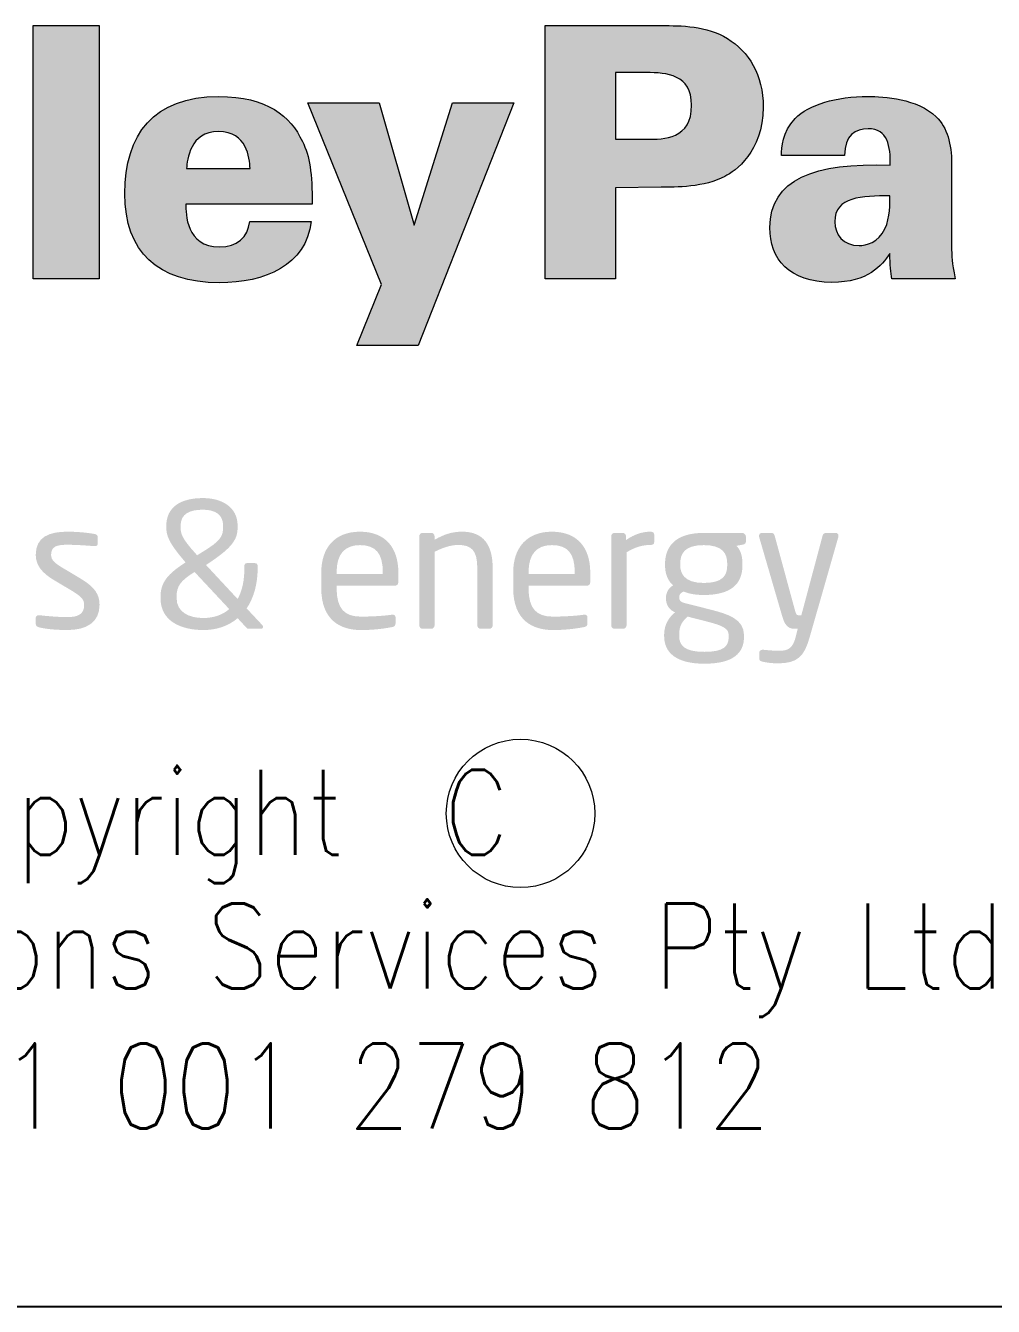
# Model space of a CAD drawing. Header units: millimetres. Extents: x 970 to 1838, y -23 to 597.
# Drawn here: x 1725.89 to 1742.62, y 75.03 to 97.17 of the extents above; entities that cross this region are included whole.
import ezdxf
from ezdxf.enums import TextEntityAlignment as Align

# ---------------------------------------------------------------- set-up
doc = ezdxf.new("R2010")
doc.units = ezdxf.units.MM
doc.layers.add('DWGLMT', color=6, linetype='Continuous')
doc.styles.add('ROMANS', font='romans')

msp = doc.modelspace()

# ---------------------------------------------------------------- hatches: boundary and pattern name
at = {"linetype": 'Continuous', "lineweight": 0}
for points in [[(1726.021, 92.796), (1726.021, 97.174), (1727.161, 97.174), (1727.161, 92.796)], [(1731.612, 91.644), (1732.043, 92.699), (1730.769, 95.84), (1732, 95.84), (1732.606, 93.724), (1733.267, 95.84), (1734.328, 95.84), (1732.673, 91.644)]]:
    msp.add_hatch(color=7, dxfattribs=at).paths.add_polyline_path(points)
h = msp.add_hatch(color=7, dxfattribs=at)
edge = h.paths.add_edge_path()
edge.add_line((1734.868, 97.174), (1734.868, 92.796))
edge.add_line((1734.868, 92.796), (1736.086, 92.796))
edge.add_line((1736.086, 92.796), (1736.086, 94.372))
edge.add_line((1736.086, 94.372), (1736.874, 94.379))
edge.add_spline(control_points=[(1736.874, 94.379), (1737.111, 94.379), (1737.639, 94.379), (1737.978, 94.567), (1738.148, 94.657), (1738.639, 94.991), (1738.639, 95.761), (1738.639, 96.331), (1738.39, 96.725), (1738.02, 96.949), (1737.663, 97.174), (1737.22, 97.174), (1736.881, 97.174)], knot_values=[0, 0, 0, 0, 0.25, 0.25, 0.25, 0.5, 0.5, 0.5, 0.75, 0.75, 0.75, 1, 1, 1, 1], degree=3, periodic=0)
edge.add_line((1736.881, 97.174), (1734.868, 97.174))
edge = h.paths.add_edge_path(flags=16)
edge.add_line((1736.086, 95.209), (1736.086, 96.361))
edge.add_line((1736.086, 96.361), (1736.62, 96.361))
edge.add_spline(control_points=[(1736.62, 96.361), (1736.972, 96.361), (1737.402, 96.331), (1737.402, 95.797), (1737.402, 95.209), (1736.924, 95.209), (1736.626, 95.209)], knot_values=[0, 0, 0, 0, 0.5, 0.5, 0.5, 1, 1, 1, 1], degree=3, periodic=0)
edge.add_line((1736.626, 95.209), (1736.086, 95.209))
h = msp.add_hatch(color=7, dxfattribs=at)
edge = h.paths.add_edge_path()
edge.add_line((1728.659, 94.087), (1730.842, 94.087))
edge.add_spline(control_points=[(1730.842, 94.087), (1730.842, 94.621), (1730.805, 94.912), (1730.673, 95.173), (1730.466, 95.603), (1730.072, 95.949), (1729.223, 95.949), (1728.102, 95.949), (1727.604, 95.288), (1727.604, 94.27), (1727.604, 93.263), (1728.174, 92.729), (1729.235, 92.729), (1730.024, 92.729), (1730.739, 93.026), (1730.824, 93.79)], knot_values=[0, 0, 0, 0, 0.2, 0.2, 0.2, 0.4, 0.4, 0.4, 0.6, 0.6, 0.6, 0.8, 0.8, 0.8, 1, 1, 1, 1], degree=3, periodic=0)
edge.add_line((1730.824, 93.79), (1729.763, 93.79))
edge.add_spline(control_points=[(1729.763, 93.79), (1729.732, 93.506), (1729.544, 93.348), (1729.241, 93.348), (1728.659, 93.348), (1728.659, 93.924), (1728.659, 94.087)], knot_values=[0, 0, 0, 0, 0.5, 0.5, 0.5, 1, 1, 1, 1], degree=3, periodic=0)
edge = h.paths.add_edge_path(flags=16)
edge.add_line((1729.769, 94.706), (1728.671, 94.706))
edge.add_spline(control_points=[(1728.671, 94.706), (1728.684, 94.851), (1728.726, 95.343), (1729.223, 95.343), (1729.72, 95.343), (1729.757, 94.882), (1729.769, 94.706)], knot_values=[0, 0, 0, 0, 0.5, 0.5, 0.5, 1, 1, 1, 1], degree=3, periodic=0)
h = msp.add_hatch(color=7, dxfattribs=at)
edge = h.paths.add_edge_path()
edge.add_line((1740.866, 92.796), (1741.957, 92.796))
edge.add_spline(control_points=[(1741.957, 92.796), (1741.903, 93.099), (1741.896, 93.16), (1741.896, 93.378)], knot_values=[0, 0, 0, 0, 1, 1, 1, 1], degree=3, periodic=0)
edge.add_line((1741.896, 93.378), (1741.896, 94.797))
edge.add_spline(control_points=[(1741.896, 94.797), (1741.896, 95.124), (1741.823, 95.409), (1741.63, 95.597), (1741.308, 95.913), (1740.726, 95.949), (1740.453, 95.949), (1739.902, 95.949), (1739.428, 95.809), (1739.192, 95.567), (1738.962, 95.33), (1738.962, 95.07), (1738.955, 94.93)], knot_values=[0, 0, 0, 0, 0.25, 0.25, 0.25, 0.5, 0.5, 0.5, 0.75, 0.75, 0.75, 1, 1, 1, 1], degree=3, periodic=0)
edge.add_line((1738.955, 94.93), (1740.047, 94.93))
edge.add_spline(control_points=[(1740.047, 94.93), (1740.041, 95.276), (1740.241, 95.391), (1740.453, 95.391), (1740.799, 95.391), (1740.841, 95.088), (1740.835, 94.76)], knot_values=[0, 0, 0, 0, 0.5, 0.5, 0.5, 1, 1, 1, 1], degree=3, periodic=0)
edge.add_spline(control_points=[(1740.835, 94.76), (1739.526, 94.815), (1738.755, 94.512), (1738.755, 93.681), (1738.755, 93.142), (1739.083, 92.735), (1739.828, 92.735), (1740.453, 92.735), (1740.69, 93.026), (1740.83, 93.233)], knot_values=[0, 0, 0, 0, 0.333333, 0.333333, 0.333333, 0.666667, 0.666667, 0.666667, 1, 1, 1, 1], degree=3, periodic=0)
edge.add_spline(control_points=[(1740.83, 93.233), (1740.83, 93.038), (1740.841, 92.905), (1740.866, 92.796)], knot_values=[0, 0, 0, 0, 1, 1, 1, 1], degree=3, periodic=0)
edge = h.paths.add_edge_path(flags=16)
edge.add_spline(control_points=[(1739.877, 93.784), (1739.877, 94.221), (1740.344, 94.227), (1740.83, 94.233)], knot_values=[0, 0, 0, 0, 1, 1, 1, 1], degree=3, periodic=0)
edge.add_spline(control_points=[(1740.83, 94.233), (1740.835, 94.106), (1740.835, 93.857), (1740.744, 93.663), (1740.63, 93.421), (1740.417, 93.372), (1740.296, 93.372), (1740.023, 93.372), (1739.877, 93.56), (1739.877, 93.784)], knot_values=[0, 0, 0, 0, 0.333333, 0.333333, 0.333333, 0.666667, 0.666667, 0.666667, 1, 1, 1, 1], degree=3, periodic=0)
h = msp.add_hatch(color=1, dxfattribs=at)
edge = h.paths.add_edge_path()
edge.add_line((1729.008, 87.849), (1729.092, 87.906))
edge.add_spline(control_points=[(1729.092, 87.906), (1729.472, 88.163), (1729.554, 88.301), (1729.554, 88.503)], knot_values=[0, 0, 0, 0, 1, 1, 1, 1], degree=3, periodic=0)
edge.add_line((1729.554, 88.503), (1729.554, 88.527))
edge.add_spline(control_points=[(1729.554, 88.527), (1729.554, 88.847), (1729.288, 89.006), (1728.954, 89.006)], knot_values=[0, 0, 0, 0, 1, 1, 1, 1], degree=3, periodic=0)
edge.add_spline(control_points=[(1728.954, 89.006), (1728.565, 89.006), (1728.321, 88.847), (1728.321, 88.527)], knot_values=[0, 0, 0, 0, 1, 1, 1, 1], degree=3, periodic=0)
edge.add_line((1728.321, 88.527), (1728.321, 88.503))
edge.add_spline(control_points=[(1728.321, 88.503), (1728.321, 88.371), (1728.351, 88.244), (1728.634, 87.918)], knot_values=[0, 0, 0, 0, 1, 1, 1, 1], degree=3, periodic=0)
edge.add_line((1728.634, 87.918), (1728.655, 87.894))
edge.add_spline(control_points=[(1728.655, 87.894), (1728.351, 87.701), (1728.221, 87.551), (1728.221, 87.301)], knot_values=[0, 0, 0, 0, 1, 1, 1, 1], degree=3, periodic=0)
edge.add_line((1728.221, 87.301), (1728.221, 87.277))
edge.add_spline(control_points=[(1728.221, 87.277), (1728.221, 86.867), (1728.592, 86.725), (1728.96, 86.725)], knot_values=[0, 0, 0, 0, 1, 1, 1, 1], degree=3, periodic=0)
edge.add_spline(control_points=[(1728.96, 86.725), (1729.207, 86.725), (1729.406, 86.803), (1729.554, 86.93)], knot_values=[0, 0, 0, 0, 1, 1, 1, 1], degree=3, periodic=0)
edge.add_line((1729.554, 86.93), (1729.704, 86.767))
edge.add_spline(control_points=[(1729.704, 86.767), (1729.716, 86.755), (1729.725, 86.746), (1729.752, 86.746)], knot_values=[0, 0, 0, 0, 1, 1, 1, 1], degree=3, periodic=0)
edge.add_line((1729.752, 86.746), (1729.96, 86.746))
edge.add_spline(control_points=[(1729.96, 86.746), (1729.975, 86.746), (1729.993, 86.758), (1729.993, 86.779)], knot_values=[0, 0, 0, 0, 1, 1, 1, 1], degree=3, periodic=0)
edge.add_spline(control_points=[(1729.993, 86.779), (1729.993, 86.788), (1729.99, 86.8), (1729.978, 86.813)], knot_values=[0, 0, 0, 0, 1, 1, 1, 1], degree=3, periodic=0)
edge.add_line((1729.978, 86.813), (1729.71, 87.099))
edge.add_spline(control_points=[(1729.71, 87.099), (1729.837, 87.286), (1729.9, 87.53), (1729.9, 87.792)], knot_values=[0, 0, 0, 0, 1, 1, 1, 1], degree=3, periodic=0)
edge.add_line((1729.9, 87.792), (1729.9, 87.834))
edge.add_spline(control_points=[(1729.9, 87.834), (1729.9, 87.867), (1729.882, 87.882), (1729.849, 87.882)], knot_values=[0, 0, 0, 0, 1, 1, 1, 1], degree=3, periodic=0)
edge.add_line((1729.849, 87.882), (1729.719, 87.882))
edge.add_spline(control_points=[(1729.719, 87.882), (1729.686, 87.882), (1729.671, 87.867), (1729.671, 87.834)], knot_values=[0, 0, 0, 0, 1, 1, 1, 1], degree=3, periodic=0)
edge.add_line((1729.671, 87.834), (1729.671, 87.792))
edge.add_spline(control_points=[(1729.671, 87.792), (1729.671, 87.593), (1729.635, 87.406), (1729.554, 87.262)], knot_values=[0, 0, 0, 0, 1, 1, 1, 1], degree=3, periodic=0)
edge.add_line((1729.554, 87.262), (1729.008, 87.849))
edge = h.paths.add_edge_path(flags=16)
edge.add_line((1729.303, 88.527), (1729.303, 88.503))
edge.add_spline(control_points=[(1729.303, 88.503), (1729.303, 88.337), (1729.249, 88.262), (1728.957, 88.081)], knot_values=[0, 0, 0, 0, 1, 1, 1, 1], degree=3, periodic=0)
edge.add_line((1728.957, 88.081), (1728.854, 88.018))
edge.add_line((1728.854, 88.018), (1728.824, 88.051))
edge.add_spline(control_points=[(1728.824, 88.051), (1728.583, 88.316), (1728.568, 88.398), (1728.568, 88.503)], knot_values=[0, 0, 0, 0, 1, 1, 1, 1], degree=3, periodic=0)
edge.add_line((1728.568, 88.503), (1728.568, 88.527))
edge.add_spline(control_points=[(1728.568, 88.527), (1728.568, 88.735), (1728.725, 88.805), (1728.954, 88.805)], knot_values=[0, 0, 0, 0, 1, 1, 1, 1], degree=3, periodic=0)
edge.add_spline(control_points=[(1728.954, 88.805), (1729.162, 88.805), (1729.303, 88.726), (1729.303, 88.527)], knot_values=[0, 0, 0, 0, 1, 1, 1, 1], degree=3, periodic=0)
edge = h.paths.add_edge_path(flags=16)
edge.add_spline(control_points=[(1728.499, 87.301), (1728.499, 87.485), (1728.568, 87.578), (1728.809, 87.729)], knot_values=[0, 0, 0, 0, 1, 1, 1, 1], degree=3, periodic=0)
edge.add_line((1728.809, 87.729), (1729.409, 87.087))
edge.add_spline(control_points=[(1729.409, 87.087), (1729.3, 86.993), (1729.153, 86.933), (1728.96, 86.933)], knot_values=[0, 0, 0, 0, 1, 1, 1, 1], degree=3, periodic=0)
edge.add_spline(control_points=[(1728.96, 86.933), (1728.716, 86.933), (1728.499, 87.032), (1728.499, 87.277)], knot_values=[0, 0, 0, 0, 1, 1, 1, 1], degree=3, periodic=0)
edge.add_line((1728.499, 87.277), (1728.499, 87.301))
h = msp.add_hatch(color=1, dxfattribs=at)
edge = h.paths.add_edge_path(flags=16)
edge.add_spline(control_points=[(1726.537, 87.795), (1726.398, 87.876), (1726.329, 87.934), (1726.329, 88.024)], knot_values=[0, 0, 0, 0, 1, 1, 1, 1], degree=3, periodic=0)
edge.add_spline(control_points=[(1726.329, 88.024), (1726.329, 88.178), (1726.44, 88.199), (1726.609, 88.199)], knot_values=[0, 0, 0, 0, 1, 1, 1, 1], degree=3, periodic=0)
edge.add_spline(control_points=[(1726.609, 88.199), (1726.778, 88.199), (1726.971, 88.184), (1727.076, 88.175)], knot_values=[0, 0, 0, 0, 1, 1, 1, 1], degree=3, periodic=0)
edge.add_line((1727.076, 88.175), (1727.085, 88.175))
edge.add_spline(control_points=[(1727.085, 88.175), (1727.115, 88.175), (1727.137, 88.19), (1727.137, 88.226)], knot_values=[0, 0, 0, 0, 1, 1, 1, 1], degree=3, periodic=0)
edge.add_line((1727.137, 88.226), (1727.137, 88.325))
edge.add_spline(control_points=[(1727.137, 88.325), (1727.137, 88.358), (1727.118, 88.38), (1727.079, 88.386)], knot_values=[0, 0, 0, 0, 1, 1, 1, 1], degree=3, periodic=0)
edge.add_spline(control_points=[(1727.079, 88.386), (1726.938, 88.41), (1726.778, 88.425), (1726.609, 88.425)], knot_values=[0, 0, 0, 0, 1, 1, 1, 1], degree=3, periodic=0)
edge.add_spline(control_points=[(1726.609, 88.425), (1726.299, 88.425), (1726.064, 88.337), (1726.064, 88.024)], knot_values=[0, 0, 0, 0, 1, 1, 1, 1], degree=3, periodic=0)
edge.add_spline(control_points=[(1726.064, 88.024), (1726.064, 87.834), (1726.187, 87.705), (1726.371, 87.593)], knot_values=[0, 0, 0, 0, 1, 1, 1, 1], degree=3, periodic=0)
edge.add_line((1726.371, 87.593), (1726.675, 87.412))
edge.add_spline(control_points=[(1726.675, 87.412), (1726.847, 87.31), (1726.901, 87.252), (1726.901, 87.162)], knot_values=[0, 0, 0, 0, 1, 1, 1, 1], degree=3, periodic=0)
edge.add_spline(control_points=[(1726.901, 87.162), (1726.901, 86.999), (1726.799, 86.948), (1726.603, 86.948)], knot_values=[0, 0, 0, 0, 1, 1, 1, 1], degree=3, periodic=0)
edge.add_spline(control_points=[(1726.603, 86.948), (1726.495, 86.948), (1726.275, 86.963), (1726.13, 86.981)], knot_values=[0, 0, 0, 0, 1, 1, 1, 1], degree=3, periodic=0)
edge.add_line((1726.13, 86.981), (1726.118, 86.981))
edge.add_spline(control_points=[(1726.118, 86.981), (1726.088, 86.981), (1726.064, 86.963), (1726.064, 86.936)], knot_values=[0, 0, 0, 0, 1, 1, 1, 1], degree=3, periodic=0)
edge.add_line((1726.064, 86.936), (1726.064, 86.831))
edge.add_spline(control_points=[(1726.064, 86.831), (1726.064, 86.797), (1726.088, 86.779), (1726.127, 86.77)], knot_values=[0, 0, 0, 0, 1, 1, 1, 1], degree=3, periodic=0)
edge.add_spline(control_points=[(1726.127, 86.77), (1726.275, 86.734), (1726.492, 86.725), (1726.603, 86.725)], knot_values=[0, 0, 0, 0, 1, 1, 1, 1], degree=3, periodic=0)
edge.add_spline(control_points=[(1726.603, 86.725), (1726.941, 86.725), (1727.167, 86.855), (1727.167, 87.162)], knot_values=[0, 0, 0, 0, 1, 1, 1, 1], degree=3, periodic=0)
edge.add_spline(control_points=[(1727.167, 87.162), (1727.167, 87.34), (1727.085, 87.469), (1726.835, 87.617)], knot_values=[0, 0, 0, 0, 1, 1, 1, 1], degree=3, periodic=0)
edge.add_line((1726.835, 87.617), (1726.537, 87.795))
h = msp.add_hatch(color=1, dxfattribs=at)
edge = h.paths.add_edge_path()
edge.add_line((1732.332, 87.557), (1732.332, 87.72))
edge.add_spline(control_points=[(1732.332, 87.72), (1732.332, 88.148), (1732.109, 88.425), (1731.669, 88.425)], knot_values=[0, 0, 0, 0, 1, 1, 1, 1], degree=3, periodic=0)
edge.add_spline(control_points=[(1731.669, 88.425), (1731.238, 88.425), (1731, 88.151), (1731, 87.72)], knot_values=[0, 0, 0, 0, 1, 1, 1, 1], degree=3, periodic=0)
edge.add_line((1731, 87.72), (1731, 87.448))
edge.add_spline(control_points=[(1731, 87.448), (1731, 86.888), (1731.338, 86.725), (1731.684, 86.725)], knot_values=[0, 0, 0, 0, 1, 1, 1, 1], degree=3, periodic=0)
edge.add_spline(control_points=[(1731.684, 86.725), (1731.886, 86.725), (1732.052, 86.743), (1732.224, 86.776)], knot_values=[0, 0, 0, 0, 1, 1, 1, 1], degree=3, periodic=0)
edge.add_spline(control_points=[(1732.224, 86.776), (1732.272, 86.785), (1732.284, 86.806), (1732.284, 86.846)], knot_values=[0, 0, 0, 0, 1, 1, 1, 1], degree=3, periodic=0)
edge.add_line((1732.284, 86.846), (1732.284, 86.948))
edge.add_spline(control_points=[(1732.284, 86.948), (1732.284, 86.978), (1732.26, 86.99), (1732.236, 86.99)], knot_values=[0, 0, 0, 0, 1, 1, 1, 1], degree=3, periodic=0)
edge.add_line((1732.236, 86.99), (1732.221, 86.99))
edge.add_spline(control_points=[(1732.221, 86.99), (1732.082, 86.969), (1731.859, 86.957), (1731.684, 86.957)], knot_values=[0, 0, 0, 0, 1, 1, 1, 1], degree=3, periodic=0)
edge.add_spline(control_points=[(1731.684, 86.957), (1731.407, 86.957), (1731.265, 87.09), (1731.265, 87.448)], knot_values=[0, 0, 0, 0, 1, 1, 1, 1], degree=3, periodic=0)
edge.add_line((1731.265, 87.448), (1731.265, 87.491))
edge.add_line((1731.265, 87.491), (1732.275, 87.491))
edge.add_spline(control_points=[(1732.275, 87.491), (1732.311, 87.491), (1732.332, 87.518), (1732.332, 87.557)], knot_values=[0, 0, 0, 0, 1, 1, 1, 1], degree=3, periodic=0)
edge = h.paths.add_edge_path(flags=16)
edge.add_line((1732.064, 87.72), (1732.064, 87.692))
edge.add_line((1732.064, 87.692), (1731.265, 87.692))
edge.add_line((1731.265, 87.692), (1731.265, 87.72))
edge.add_spline(control_points=[(1731.265, 87.72), (1731.265, 88.045), (1731.41, 88.193), (1731.669, 88.193)], knot_values=[0, 0, 0, 0, 1, 1, 1, 1], degree=3, periodic=0)
edge.add_spline(control_points=[(1731.669, 88.193), (1731.934, 88.193), (1732.064, 88.06), (1732.064, 87.72)], knot_values=[0, 0, 0, 0, 1, 1, 1, 1], degree=3, periodic=0)
h = msp.add_hatch(color=1, dxfattribs=at)
edge = h.paths.add_edge_path(flags=16)
edge.add_line((1732.959, 86.806), (1732.959, 88.078))
edge.add_spline(control_points=[(1732.959, 88.078), (1733.098, 88.148), (1733.239, 88.196), (1733.366, 88.196)], knot_values=[0, 0, 0, 0, 1, 1, 1, 1], degree=3, periodic=0)
edge.add_spline(control_points=[(1733.366, 88.196), (1733.595, 88.196), (1733.697, 88.102), (1733.697, 87.798)], knot_values=[0, 0, 0, 0, 1, 1, 1, 1], degree=3, periodic=0)
edge.add_line((1733.697, 87.798), (1733.697, 86.806))
edge.add_spline(control_points=[(1733.697, 86.806), (1733.697, 86.773), (1733.724, 86.746), (1733.758, 86.746)], knot_values=[0, 0, 0, 0, 1, 1, 1, 1], degree=3, periodic=0)
edge.add_line((1733.758, 86.746), (1733.902, 86.746))
edge.add_spline(control_points=[(1733.902, 86.746), (1733.935, 86.746), (1733.963, 86.773), (1733.963, 86.806)], knot_values=[0, 0, 0, 0, 1, 1, 1, 1], degree=3, periodic=0)
edge.add_line((1733.963, 86.806), (1733.963, 87.798))
edge.add_spline(control_points=[(1733.963, 87.798), (1733.963, 88.199), (1733.8, 88.425), (1733.438, 88.425)], knot_values=[0, 0, 0, 0, 1, 1, 1, 1], degree=3, periodic=0)
edge.add_spline(control_points=[(1733.438, 88.425), (1733.26, 88.425), (1733.125, 88.38), (1732.959, 88.286)], knot_values=[0, 0, 0, 0, 1, 1, 1, 1], degree=3, periodic=0)
edge.add_line((1732.959, 88.286), (1732.959, 88.343))
edge.add_spline(control_points=[(1732.959, 88.343), (1732.959, 88.377), (1732.935, 88.404), (1732.902, 88.404)], knot_values=[0, 0, 0, 0, 1, 1, 1, 1], degree=3, periodic=0)
edge.add_line((1732.902, 88.404), (1732.751, 88.404))
edge.add_spline(control_points=[(1732.751, 88.404), (1732.718, 88.404), (1732.694, 88.377), (1732.694, 88.343)], knot_values=[0, 0, 0, 0, 1, 1, 1, 1], degree=3, periodic=0)
edge.add_line((1732.694, 88.343), (1732.694, 86.806))
edge.add_spline(control_points=[(1732.694, 86.806), (1732.694, 86.773), (1732.721, 86.746), (1732.751, 86.746)], knot_values=[0, 0, 0, 0, 1, 1, 1, 1], degree=3, periodic=0)
edge.add_line((1732.751, 86.746), (1732.899, 86.746))
edge.add_spline(control_points=[(1732.899, 86.746), (1732.932, 86.746), (1732.959, 86.776), (1732.959, 86.806)], knot_values=[0, 0, 0, 0, 1, 1, 1, 1], degree=3, periodic=0)
h = msp.add_hatch(color=1, dxfattribs=at)
edge = h.paths.add_edge_path()
edge.add_line((1735.65, 87.557), (1735.65, 87.72))
edge.add_spline(control_points=[(1735.65, 87.72), (1735.65, 88.148), (1735.427, 88.425), (1734.987, 88.425)], knot_values=[0, 0, 0, 0, 1, 1, 1, 1], degree=3, periodic=0)
edge.add_spline(control_points=[(1734.987, 88.425), (1734.556, 88.425), (1734.318, 88.151), (1734.318, 87.72)], knot_values=[0, 0, 0, 0, 1, 1, 1, 1], degree=3, periodic=0)
edge.add_line((1734.318, 87.72), (1734.318, 87.448))
edge.add_spline(control_points=[(1734.318, 87.448), (1734.318, 86.888), (1734.656, 86.725), (1735.002, 86.725)], knot_values=[0, 0, 0, 0, 1, 1, 1, 1], degree=3, periodic=0)
edge.add_spline(control_points=[(1735.002, 86.725), (1735.204, 86.725), (1735.37, 86.743), (1735.542, 86.776)], knot_values=[0, 0, 0, 0, 1, 1, 1, 1], degree=3, periodic=0)
edge.add_spline(control_points=[(1735.542, 86.776), (1735.59, 86.785), (1735.602, 86.806), (1735.602, 86.846)], knot_values=[0, 0, 0, 0, 1, 1, 1, 1], degree=3, periodic=0)
edge.add_line((1735.602, 86.846), (1735.602, 86.948))
edge.add_spline(control_points=[(1735.602, 86.948), (1735.602, 86.978), (1735.578, 86.99), (1735.554, 86.99)], knot_values=[0, 0, 0, 0, 1, 1, 1, 1], degree=3, periodic=0)
edge.add_line((1735.554, 86.99), (1735.539, 86.99))
edge.add_spline(control_points=[(1735.539, 86.99), (1735.4, 86.969), (1735.177, 86.957), (1735.002, 86.957)], knot_values=[0, 0, 0, 0, 1, 1, 1, 1], degree=3, periodic=0)
edge.add_spline(control_points=[(1735.002, 86.957), (1734.725, 86.957), (1734.583, 87.09), (1734.583, 87.448)], knot_values=[0, 0, 0, 0, 1, 1, 1, 1], degree=3, periodic=0)
edge.add_line((1734.583, 87.448), (1734.583, 87.491))
edge.add_line((1734.583, 87.491), (1735.593, 87.491))
edge.add_spline(control_points=[(1735.593, 87.491), (1735.629, 87.491), (1735.65, 87.518), (1735.65, 87.557)], knot_values=[0, 0, 0, 0, 1, 1, 1, 1], degree=3, periodic=0)
edge = h.paths.add_edge_path(flags=16)
edge.add_spline(control_points=[(1734.583, 87.72), (1734.583, 88.045), (1734.728, 88.193), (1734.987, 88.193)], knot_values=[0, 0, 0, 0, 1, 1, 1, 1], degree=3, periodic=0)
edge.add_spline(control_points=[(1734.987, 88.193), (1735.252, 88.193), (1735.382, 88.06), (1735.382, 87.72)], knot_values=[0, 0, 0, 0, 1, 1, 1, 1], degree=3, periodic=0)
edge.add_line((1735.382, 87.72), (1735.382, 87.692))
edge.add_line((1735.382, 87.692), (1734.583, 87.692))
edge.add_line((1734.583, 87.692), (1734.583, 87.72))
h = msp.add_hatch(color=1, dxfattribs=at)
edge = h.paths.add_edge_path(flags=16)
edge.add_line((1736.756, 88.247), (1736.756, 88.371))
edge.add_spline(control_points=[(1736.756, 88.371), (1736.756, 88.407), (1736.735, 88.425), (1736.693, 88.425)], knot_values=[0, 0, 0, 0, 1, 1, 1, 1], degree=3, periodic=0)
edge.add_spline(control_points=[(1736.693, 88.425), (1736.557, 88.425), (1736.419, 88.386), (1736.268, 88.28)], knot_values=[0, 0, 0, 0, 1, 1, 1, 1], degree=3, periodic=0)
edge.add_line((1736.268, 88.28), (1736.268, 88.343))
edge.add_spline(control_points=[(1736.268, 88.343), (1736.268, 88.377), (1736.244, 88.404), (1736.211, 88.404)], knot_values=[0, 0, 0, 0, 1, 1, 1, 1], degree=3, periodic=0)
edge.add_line((1736.211, 88.404), (1736.069, 88.404))
edge.add_spline(control_points=[(1736.069, 88.404), (1736.036, 88.404), (1736.012, 88.377), (1736.012, 88.343)], knot_values=[0, 0, 0, 0, 1, 1, 1, 1], degree=3, periodic=0)
edge.add_line((1736.012, 88.343), (1736.012, 86.806))
edge.add_spline(control_points=[(1736.012, 86.806), (1736.012, 86.773), (1736.039, 86.746), (1736.069, 86.746)], knot_values=[0, 0, 0, 0, 1, 1, 1, 1], degree=3, periodic=0)
edge.add_line((1736.069, 86.746), (1736.217, 86.746))
edge.add_spline(control_points=[(1736.217, 86.746), (1736.25, 86.746), (1736.277, 86.776), (1736.277, 86.806)], knot_values=[0, 0, 0, 0, 1, 1, 1, 1], degree=3, periodic=0)
edge.add_line((1736.277, 86.806), (1736.277, 88.069))
edge.add_spline(control_points=[(1736.277, 88.069), (1736.428, 88.16), (1736.554, 88.196), (1736.693, 88.196)], knot_values=[0, 0, 0, 0, 1, 1, 1, 1], degree=3, periodic=0)
edge.add_spline(control_points=[(1736.693, 88.196), (1736.735, 88.196), (1736.756, 88.214), (1736.756, 88.247)], knot_values=[0, 0, 0, 0, 1, 1, 1, 1], degree=3, periodic=0)
h = msp.add_hatch(color=1, dxfattribs=at)
edge = h.paths.add_edge_path()
edge.add_spline(control_points=[(1737.612, 87.331), (1738.076, 87.331), (1738.281, 87.515), (1738.281, 87.846)], knot_values=[0, 0, 0, 0, 1, 1, 1, 1], degree=3, periodic=0)
edge.add_line((1738.281, 87.846), (1738.281, 87.87))
edge.add_spline(control_points=[(1738.281, 87.87), (1738.281, 88.033), (1738.233, 88.123), (1738.178, 88.181)], knot_values=[0, 0, 0, 0, 1, 1, 1, 1], degree=3, periodic=0)
edge.add_line((1738.178, 88.181), (1738.287, 88.202))
edge.add_spline(control_points=[(1738.287, 88.202), (1738.32, 88.208), (1738.341, 88.22), (1738.341, 88.259)], knot_values=[0, 0, 0, 0, 1, 1, 1, 1], degree=3, periodic=0)
edge.add_line((1738.341, 88.259), (1738.341, 88.337))
edge.add_spline(control_points=[(1738.341, 88.337), (1738.341, 88.374), (1738.308, 88.404), (1738.272, 88.404)], knot_values=[0, 0, 0, 0, 1, 1, 1, 1], degree=3, periodic=0)
edge.add_line((1738.272, 88.404), (1737.612, 88.404))
edge.add_spline(control_points=[(1737.612, 88.404), (1737.093, 88.404), (1736.943, 88.139), (1736.943, 87.87)], knot_values=[0, 0, 0, 0, 1, 1, 1, 1], degree=3, periodic=0)
edge.add_line((1736.943, 87.87), (1736.943, 87.846))
edge.add_spline(control_points=[(1736.943, 87.846), (1736.943, 87.692), (1736.988, 87.584), (1737.081, 87.497)], knot_values=[0, 0, 0, 0, 1, 1, 1, 1], degree=3, periodic=0)
edge.add_spline(control_points=[(1737.081, 87.497), (1736.997, 87.448), (1736.958, 87.361), (1736.958, 87.28)], knot_values=[0, 0, 0, 0, 1, 1, 1, 1], degree=3, periodic=0)
edge.add_line((1736.958, 87.28), (1736.958, 87.277))
edge.add_spline(control_points=[(1736.958, 87.277), (1736.958, 87.183), (1737, 87.084), (1737.096, 87.041)], knot_values=[0, 0, 0, 0, 1, 1, 1, 1], degree=3, periodic=0)
edge.add_line((1737.096, 87.041), (1737.117, 87.032))
edge.add_spline(control_points=[(1737.117, 87.032), (1737.018, 86.957), (1736.927, 86.818), (1736.927, 86.65)], knot_values=[0, 0, 0, 0, 1, 1, 1, 1], degree=3, periodic=0)
edge.add_line((1736.927, 86.65), (1736.927, 86.623))
edge.add_spline(control_points=[(1736.927, 86.623), (1736.927, 86.327), (1737.145, 86.143), (1737.621, 86.143)], knot_values=[0, 0, 0, 0, 1, 1, 1, 1], degree=3, periodic=0)
edge.add_spline(control_points=[(1737.621, 86.143), (1738.115, 86.143), (1738.308, 86.321), (1738.308, 86.61)], knot_values=[0, 0, 0, 0, 1, 1, 1, 1], degree=3, periodic=0)
edge.add_line((1738.308, 86.61), (1738.308, 86.635))
edge.add_spline(control_points=[(1738.308, 86.635), (1738.308, 86.918), (1738.025, 87.002), (1737.729, 87.078)], knot_values=[0, 0, 0, 0, 1, 1, 1, 1], degree=3, periodic=0)
edge.add_line((1737.729, 87.078), (1737.28, 87.192))
edge.add_spline(control_points=[(1737.28, 87.192), (1737.211, 87.21), (1737.187, 87.237), (1737.187, 87.289)], knot_values=[0, 0, 0, 0, 1, 1, 1, 1], degree=3, periodic=0)
edge.add_spline(control_points=[(1737.187, 87.289), (1737.187, 87.334), (1737.211, 87.367), (1737.262, 87.391)], knot_values=[0, 0, 0, 0, 1, 1, 1, 1], degree=3, periodic=0)
edge.add_spline(control_points=[(1737.262, 87.391), (1737.35, 87.355), (1737.452, 87.331), (1737.612, 87.331)], knot_values=[0, 0, 0, 0, 1, 1, 1, 1], degree=3, periodic=0)
edge = h.paths.add_edge_path(flags=16)
edge.add_line((1738.018, 87.87), (1738.018, 87.846))
edge.add_spline(control_points=[(1738.018, 87.846), (1738.018, 87.665), (1737.937, 87.539), (1737.612, 87.539)], knot_values=[0, 0, 0, 0, 1, 1, 1, 1], degree=3, periodic=0)
edge.add_spline(control_points=[(1737.612, 87.539), (1737.265, 87.539), (1737.205, 87.714), (1737.205, 87.846)], knot_values=[0, 0, 0, 0, 1, 1, 1, 1], degree=3, periodic=0)
edge.add_line((1737.205, 87.846), (1737.205, 87.87))
edge.add_spline(control_points=[(1737.205, 87.87), (1737.205, 88.039), (1737.274, 88.193), (1737.612, 88.193)], knot_values=[0, 0, 0, 0, 1, 1, 1, 1], degree=3, periodic=0)
edge.add_spline(control_points=[(1737.612, 88.193), (1737.937, 88.193), (1738.018, 88.051), (1738.018, 87.87)], knot_values=[0, 0, 0, 0, 1, 1, 1, 1], degree=3, periodic=0)
edge = h.paths.add_edge_path(flags=16)
edge.add_line((1737.334, 86.957), (1737.675, 86.87))
edge.add_spline(control_points=[(1737.675, 86.87), (1737.946, 86.8), (1738.043, 86.752), (1738.043, 86.635)], knot_values=[0, 0, 0, 0, 1, 1, 1, 1], degree=3, periodic=0)
edge.add_line((1738.043, 86.635), (1738.043, 86.61))
edge.add_spline(control_points=[(1738.043, 86.61), (1738.043, 86.445), (1737.964, 86.348), (1737.621, 86.348)], knot_values=[0, 0, 0, 0, 1, 1, 1, 1], degree=3, periodic=0)
edge.add_spline(control_points=[(1737.621, 86.348), (1737.286, 86.348), (1737.187, 86.454), (1737.187, 86.623)], knot_values=[0, 0, 0, 0, 1, 1, 1, 1], degree=3, periodic=0)
edge.add_line((1737.187, 86.623), (1737.187, 86.65))
edge.add_spline(control_points=[(1737.187, 86.65), (1737.187, 86.806), (1737.247, 86.882), (1737.334, 86.957)], knot_values=[0, 0, 0, 0, 1, 1, 1, 1], degree=3, periodic=0)
h = msp.add_hatch(color=1, dxfattribs=at)
edge = h.paths.add_edge_path(flags=16)
edge.add_line((1739.441, 86.595), (1739.938, 88.331))
edge.add_spline(control_points=[(1739.938, 88.331), (1739.941, 88.337), (1739.941, 88.347), (1739.941, 88.352)], knot_values=[0, 0, 0, 0, 1, 1, 1, 1], degree=3, periodic=0)
edge.add_spline(control_points=[(1739.941, 88.352), (1739.941, 88.383), (1739.923, 88.404), (1739.893, 88.404)], knot_values=[0, 0, 0, 0, 1, 1, 1, 1], degree=3, periodic=0)
edge.add_line((1739.893, 88.404), (1739.724, 88.404))
edge.add_spline(control_points=[(1739.724, 88.404), (1739.697, 88.404), (1739.673, 88.383), (1739.667, 88.358)], knot_values=[0, 0, 0, 0, 1, 1, 1, 1], degree=3, periodic=0)
edge.add_line((1739.667, 88.358), (1739.299, 86.981))
edge.add_line((1739.299, 86.981), (1739.251, 86.981))
edge.add_spline(control_points=[(1739.251, 86.981), (1739.23, 86.981), (1739.209, 86.987), (1739.194, 87.047)], knot_values=[0, 0, 0, 0, 1, 1, 1, 1], degree=3, periodic=0)
edge.add_line((1739.194, 87.047), (1738.838, 88.355))
edge.add_spline(control_points=[(1738.838, 88.355), (1738.832, 88.38), (1738.811, 88.404), (1738.787, 88.404)], knot_values=[0, 0, 0, 0, 1, 1, 1, 1], degree=3, periodic=0)
edge.add_line((1738.787, 88.404), (1738.621, 88.404))
edge.add_spline(control_points=[(1738.621, 88.404), (1738.585, 88.404), (1738.567, 88.383), (1738.567, 88.352)], knot_values=[0, 0, 0, 0, 1, 1, 1, 1], degree=3, periodic=0)
edge.add_spline(control_points=[(1738.567, 88.352), (1738.567, 88.347), (1738.567, 88.337), (1738.57, 88.331)], knot_values=[0, 0, 0, 0, 1, 1, 1, 1], degree=3, periodic=0)
edge.add_line((1738.57, 88.331), (1738.971, 86.954))
edge.add_spline(control_points=[(1738.971, 86.954), (1739.025, 86.767), (1739.103, 86.746), (1739.194, 86.746)], knot_values=[0, 0, 0, 0, 1, 1, 1, 1], degree=3, periodic=0)
edge.add_line((1739.194, 86.746), (1739.236, 86.746))
edge.add_line((1739.236, 86.746), (1739.206, 86.623))
edge.add_spline(control_points=[(1739.206, 86.623), (1739.155, 86.412), (1739.079, 86.366), (1738.907, 86.366)], knot_values=[0, 0, 0, 0, 1, 1, 1, 1], degree=3, periodic=0)
edge.add_spline(control_points=[(1738.907, 86.366), (1738.841, 86.366), (1738.705, 86.378), (1738.639, 86.384)], knot_values=[0, 0, 0, 0, 1, 1, 1, 1], degree=3, periodic=0)
edge.add_line((1738.639, 86.384), (1738.63, 86.384))
edge.add_spline(control_points=[(1738.63, 86.384), (1738.597, 86.384), (1738.573, 86.369), (1738.573, 86.336)], knot_values=[0, 0, 0, 0, 1, 1, 1, 1], degree=3, periodic=0)
edge.add_line((1738.573, 86.336), (1738.573, 86.225))
edge.add_spline(control_points=[(1738.573, 86.225), (1738.573, 86.195), (1738.6, 86.185), (1738.636, 86.177)], knot_values=[0, 0, 0, 0, 1, 1, 1, 1], degree=3, periodic=0)
edge.add_spline(control_points=[(1738.636, 86.177), (1738.7, 86.161), (1738.805, 86.149), (1738.889, 86.149)], knot_values=[0, 0, 0, 0, 1, 1, 1, 1], degree=3, periodic=0)
edge.add_spline(control_points=[(1738.889, 86.149), (1739.236, 86.149), (1739.348, 86.27), (1739.441, 86.595)], knot_values=[0, 0, 0, 0, 1, 1, 1, 1], degree=3, periodic=0)

# ---------------------------------------------------------------- linework, layer by layer
at = {"color": 7, "linetype": 'Continuous', "lineweight": 0}
for p, q in [((1726.021, 97.174), (1727.161, 97.174)), ((1726.021, 92.796), (1726.021, 97.174)), ((1727.161, 97.174), (1727.161, 92.796)), ((1732.043, 92.699), (1730.769, 95.84)), ((1730.769, 95.84), (1732, 95.84)), ((1732, 95.84), (1732.606, 93.724)), ((1732.606, 93.724), (1733.267, 95.84)), ((1734.328, 95.84), (1732.673, 91.644)), ((1733.267, 95.84), (1734.328, 95.84)), ((1727.161, 92.796), (1726.021, 92.796)), ((1731.612, 91.644), (1732.043, 92.699)), ((1732.673, 91.644), (1731.612, 91.644))]:
    msp.add_line(p, q, dxfattribs=at)
at = {"color": 7, "linetype": 'Continuous', "lineweight": 13}
msp.add_circle((1734.444, 83.555), 1.283, dxfattribs=at)
at = {"color": 7, "linetype": 'Continuous', "lineweight": 0}
for points in [[(1734.868, 97.174), (1734.868, 97.174), (1736.881, 97.174), (1736.881, 97.174)], [(1734.868, 92.796), (1734.868, 92.796), (1734.868, 97.174), (1734.868, 97.174)], [(1736.881, 97.174), (1737.22, 97.174), (1737.663, 97.174), (1738.02, 96.949)], [(1736.62, 96.361), (1736.62, 96.361), (1736.086, 96.361), (1736.086, 96.361)], [(1736.086, 96.361), (1736.086, 96.361), (1736.086, 95.209), (1736.086, 95.209)], [(1738.955, 94.93), (1738.962, 95.07), (1738.962, 95.33), (1739.192, 95.567)], [(1741.63, 95.597), (1741.823, 95.409), (1741.896, 95.124), (1741.896, 94.797)], [(1736.086, 95.209), (1736.086, 95.209), (1736.626, 95.209), (1736.626, 95.209)], [(1730.673, 95.173), (1730.805, 94.912), (1730.842, 94.621), (1730.842, 94.087)], [(1740.047, 94.93), (1740.047, 94.93), (1738.955, 94.93), (1738.955, 94.93)], [(1741.896, 94.797), (1741.896, 94.797), (1741.896, 93.378), (1741.896, 93.378)], [(1728.671, 94.706), (1728.671, 94.706), (1729.769, 94.706), (1729.769, 94.706)], [(1737.978, 94.567), (1737.639, 94.379), (1737.111, 94.379), (1736.874, 94.379)], [(1736.874, 94.379), (1736.874, 94.379), (1736.086, 94.372), (1736.086, 94.372)], [(1736.086, 94.372), (1736.086, 94.372), (1736.086, 92.796), (1736.086, 92.796)], [(1740.83, 94.233), (1740.344, 94.227), (1739.877, 94.221), (1739.877, 93.784)], [(1740.744, 93.663), (1740.835, 93.857), (1740.835, 94.106), (1740.83, 94.233)], [(1730.842, 94.087), (1730.842, 94.087), (1728.659, 94.087), (1728.659, 94.087)], [(1729.763, 93.79), (1729.763, 93.79), (1730.824, 93.79), (1730.824, 93.79)], [(1740.866, 92.796), (1740.841, 92.905), (1740.83, 93.038), (1740.83, 93.233)], [(1741.896, 93.378), (1741.896, 93.16), (1741.903, 93.099), (1741.957, 92.796)], [(1736.086, 92.796), (1736.086, 92.796), (1734.868, 92.796), (1734.868, 92.796)], [(1741.957, 92.796), (1741.957, 92.796), (1740.866, 92.796), (1740.866, 92.796)]]:
    msp.add_open_spline(points, degree=3, dxfattribs=at)
for points, knots in [([(1738.02, 96.949), (1738.39, 96.725), (1738.639, 96.331), (1738.639, 95.761), (1738.639, 94.991), (1738.148, 94.657), (1737.978, 94.567)], [2, 2, 2, 2, 3, 3, 3, 4, 4, 4, 4]), ([(1736.626, 95.209), (1736.924, 95.209), (1737.402, 95.209), (1737.402, 95.797), (1737.402, 96.331), (1736.972, 96.361), (1736.62, 96.361)], [1, 1, 1, 1, 2, 2, 2, 3, 3, 3, 3]), ([(1730.824, 93.79), (1730.739, 93.026), (1730.024, 92.729), (1729.235, 92.729), (1728.174, 92.729), (1727.604, 93.263), (1727.604, 94.27), (1727.604, 95.288), (1728.102, 95.949), (1729.223, 95.949), (1730.072, 95.949), (1730.466, 95.603), (1730.673, 95.173)], [3, 3, 3, 3, 4, 4, 4, 5, 5, 5, 6, 6, 6, 7, 7, 7, 7]), ([(1739.192, 95.567), (1739.428, 95.809), (1739.902, 95.949), (1740.453, 95.949), (1740.726, 95.949), (1741.308, 95.913), (1741.63, 95.597)], [8, 8, 8, 8, 9, 9, 9, 10, 10, 10, 10]), ([(1729.769, 94.706), (1729.757, 94.882), (1729.72, 95.343), (1729.223, 95.343), (1728.726, 95.343), (1728.684, 94.851), (1728.671, 94.706)], [0, 0, 0, 0, 1, 1, 1, 2, 2, 2, 2]), ([(1740.835, 94.76), (1740.841, 95.088), (1740.799, 95.391), (1740.453, 95.391), (1740.241, 95.391), (1740.041, 95.276), (1740.047, 94.93)], [4, 4, 4, 4, 5, 5, 5, 6, 6, 6, 6]), ([(1740.83, 93.233), (1740.69, 93.026), (1740.453, 92.735), (1739.828, 92.735), (1739.083, 92.735), (1738.755, 93.142), (1738.755, 93.681), (1738.755, 94.512), (1739.526, 94.815), (1740.835, 94.76)], [1, 1, 1, 1, 2, 2, 2, 3, 3, 3, 4, 4, 4, 4]), ([(1728.659, 94.087), (1728.659, 93.924), (1728.659, 93.348), (1729.241, 93.348), (1729.544, 93.348), (1729.732, 93.506), (1729.763, 93.79)], [0, 0, 0, 0, 1, 1, 1, 2, 2, 2, 2]), ([(1739.877, 93.784), (1739.877, 93.56), (1740.023, 93.372), (1740.296, 93.372), (1740.417, 93.372), (1740.63, 93.421), (1740.744, 93.663)], [0, 0, 0, 0, 1, 1, 1, 2, 2, 2, 2])]:
    msp.add_open_spline(points, degree=3, knots=knots, dxfattribs=at)
at = {"layer": 'DWGLMT'}
msp.add_line((1688.164, 75.033), (1832.749, 75.033), dxfattribs=at)

# ---------------------------------------------------------------- texts
at = {"color": 7, "linetype": 'Continuous', "lineweight": 13, "style": 'ROMANS', "width": 0.85}
for s, p in [('Copyright  C', (1728.911, 83.574)), ('WorleyParsons Services Pty Ltd', (1729.507, 81.264)), ('ABN 61 001 279 812', (1729.507, 78.842))]:
    msp.add_text(s, height=1.47249, dxfattribs=at).set_placement(p, align=Align.MIDDLE_CENTER)

doc.saveas('drawing.dxf')
